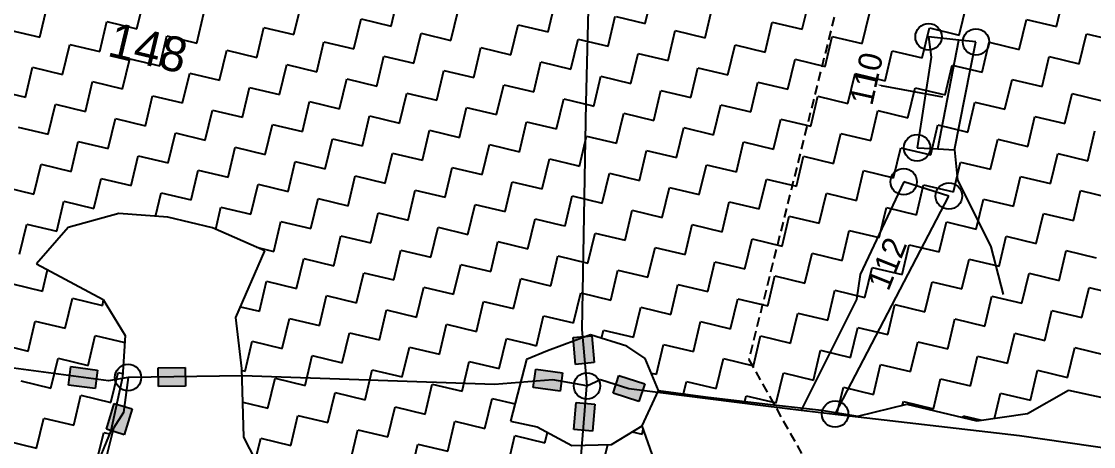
# Model space of a CAD drawing. Header units: metres. Extents: x 318142 to 321969, y 1858939 to 1863690.
# Drawn here: x 319420 to 319991, y 1860370 to 1860597 of the extents above; entities that cross this region are included whole.
import ezdxf

# ---------------------------------------------------------------- set-up
doc = ezdxf.new("R2010")
doc.units = ezdxf.units.M
doc.linetypes.add('DASHED', pattern=[0.75, 0.5, -0.25])
for name, color, linetype in [('LINE_FOOTPATH', 1, 'DASHED'), ('LINE_WATER', 4, 'Continuous'), ('POLY_HATCH', 12, 'Continuous'), ('POLY_PARCEL', 6, 'Continuous'), ('TEXT_PARCEL', 7, 'Continuous')]:
    doc.layers.add(name, color=color, linetype=linetype)
doc.styles.add('TEXT_MAP', font='')
doc.styles.get('TEXT_MAP').set_extended_font_data('Kruti Dev 050')

msp = doc.modelspace()

# ---------------------------------------------------------------- hatches: boundary and pattern name
for points in [[(319714.87, 1860413.97), (319724.78, 1860414.88), (319723.46, 1860429.2), (319713.55, 1860428.29)], [(319459.11, 1860401.06), (319460.42, 1860410.92), (319446.16, 1860412.82), (319444.85, 1860402.96)], [(319492.65, 1860412.17), (319492.79, 1860402.22), (319507.18, 1860402.42), (319507.03, 1860412.37)], [(319706.59, 1860399.61), (319707.93, 1860409.47), (319693.68, 1860411.41), (319692.34, 1860401.55)], [(319737.94, 1860408.05), (319734.91, 1860398.57), (319748.61, 1860394.19), (319751.64, 1860403.67)], [(319478.78, 1860390.24), (319469.25, 1860393.12), (319465.09, 1860379.35), (319474.61, 1860376.47)], [(319725.1, 1860392.71), (319715.18, 1860393.55), (319713.97, 1860379.21), (319723.89, 1860378.37)]]:
    msp.add_hatch(color=256).paths.add_polyline_path(points)

# ---------------------------------------------------------------- linework, layer by layer
for p, q in [((319713.55, 1860428.29), (319723.46, 1860429.2)), ((319714.87, 1860413.97), (319713.55, 1860428.29)), ((319723.46, 1860429.2), (319724.78, 1860414.88)), ((319444.85, 1860402.96), (319446.16, 1860412.82)), ((319446.16, 1860412.82), (319460.42, 1860410.92)), ((319724.78, 1860414.88), (319714.87, 1860413.97)), ((319460.42, 1860410.92), (319459.11, 1860401.06)), ((319492.65, 1860412.17), (319507.03, 1860412.37)), ((319492.79, 1860402.22), (319492.65, 1860412.17)), ((319507.03, 1860412.37), (319507.18, 1860402.42)), ((319692.34, 1860401.55), (319693.68, 1860411.41)), ((319693.68, 1860411.41), (319707.93, 1860409.47)), ((319707.93, 1860409.47), (319706.59, 1860399.61)), ((319734.91, 1860398.57), (319737.94, 1860408.05)), ((319737.94, 1860408.05), (319751.64, 1860403.67)), ((319459.11, 1860401.06), (319444.85, 1860402.96)), ((319507.18, 1860402.42), (319492.79, 1860402.22)), ((319706.59, 1860399.61), (319692.34, 1860401.55)), ((319751.64, 1860403.67), (319748.61, 1860394.19)), ((319748.61, 1860394.19), (319734.91, 1860398.57)), ((319465.09, 1860379.35), (319469.25, 1860393.12)), ((319469.25, 1860393.12), (319478.78, 1860390.24)), ((319478.78, 1860390.24), (319474.61, 1860376.47)), ((319713.97, 1860379.21), (319715.18, 1860393.55)), ((319715.18, 1860393.55), (319725.1, 1860392.71)), ((319725.1, 1860392.71), (319723.89, 1860378.37)), ((319474.61, 1860376.47), (319465.09, 1860379.35)), ((319723.89, 1860378.37), (319713.97, 1860379.21))]:
    msp.add_line(p, q)
msp.add_lwpolyline([(319877.56, 1860562.61), (319910.22, 1860556.6)])
for centre in [(319902.78, 1860588.53), (319928, 1860585.79), (319896.64, 1860529.36), (319889.51, 1860511.32), (319913.56, 1860503.69), (319476.63, 1860406.96), (319720.93, 1860402.44), (319852.98, 1860387.48)]:
    msp.add_circle(centre, 7.04)
msp.add_solid([(319877.49, 1860562.2), (319875.11, 1860563.06), (319877.64, 1860563.02)])
at = {"layer": 'LINE_FOOTPATH', "ltscale": 10}
for p, q in [((319859.76, 1860628.09), (319807.06, 1860416.58)), ((319807.06, 1860416.58), (319837.61, 1860362.14))]:
    msp.add_line(p, q, dxfattribs=at)
at = {"layer": 'LINE_WATER'}
for p, q in [((319916.63, 1860528.34), (319918.25, 1860512.26)), ((319918.25, 1860512.26), (319935.99, 1860476.59)), ((319935.99, 1860476.59), (319942.39, 1860451.16))]:
    msp.add_line(p, q, dxfattribs=at)
at = {"layer": 'POLY_HATCH', "linetype": 'Continuous'}
for p, q in [((319481.33, 1860592.8), (319485.14, 1860608.76)), ((319616.63, 1860594.22), (319620.44, 1860610.18)), ((319700.23, 1860591.12), (319704.04, 1860607.08)), ((319751.92, 1860595.64), (319755.73, 1860611.6)), ((319835.52, 1860592.54), (319839.34, 1860608.5)), ((319970.82, 1860593.96), (319974.63, 1860609.92)), ((319429.64, 1860588.28), (319433.46, 1860604.24)), ((319513.25, 1860585.18), (319517.06, 1860601.14)), ((319564.94, 1860589.7), (319568.75, 1860605.66)), ((319648.54, 1860586.6), (319652.35, 1860602.56)), ((319783.84, 1860588.02), (319787.65, 1860603.98)), ((319919.13, 1860589.44), (319922.94, 1860605.4)), ((319461.56, 1860580.65), (319465.37, 1860596.61)), ((319465.37, 1860596.61), (319481.33, 1860592.8)), ((319596.85, 1860582.08), (319600.67, 1860598.03)), ((319600.67, 1860598.03), (319616.63, 1860594.22)), ((319732.15, 1860583.5), (319735.96, 1860599.45)), ((319736.4, 1860599.35), (319751.92, 1860595.64)), ((319815.75, 1860580.39), (319819.57, 1860596.35)), ((319819.57, 1860596.35), (319835.52, 1860592.54)), ((319867.44, 1860584.92), (319871.25, 1860600.88)), ((319951.05, 1860581.81), (319954.86, 1860597.77)), ((319954.86, 1860597.77), (319970.82, 1860593.96)), ((319413.69, 1860592.09), (319429.64, 1860588.28)), ((319545.17, 1860577.55), (319548.98, 1860593.51)), ((319548.98, 1860593.51), (319564.94, 1860589.7)), ((319628.77, 1860574.45), (319632.58, 1860590.41)), ((319632.58, 1860590.41), (319648.54, 1860586.6)), ((319680.46, 1860578.97), (319684.27, 1860594.93)), ((319684.27, 1860594.93), (319700.23, 1860591.12)), ((319764.07, 1860575.87), (319767.88, 1860591.83)), ((319767.88, 1860591.83), (319783.84, 1860588.02)), ((319899.36, 1860577.29), (319903.17, 1860593.25)), ((319903.17, 1860593.25), (319919.13, 1860589.44)), ((319982.96, 1860574.19), (319986.78, 1860590.15)), ((319986.78, 1860590.15), (320002.74, 1860586.34)), ((319441.79, 1860568.51), (319445.6, 1860584.47)), ((319445.6, 1860584.47), (319461.56, 1860580.65)), ((319493.48, 1860573.03), (319497.29, 1860588.99)), ((319497.29, 1860588.99), (319513.25, 1860585.18)), ((319577.08, 1860569.93), (319580.9, 1860585.89)), ((319580.9, 1860585.89), (319596.85, 1860582.08)), ((319712.38, 1860571.35), (319716.19, 1860587.31)), ((319716.19, 1860587.31), (319732.15, 1860583.5)), ((319795.98, 1860568.25), (319799.79, 1860584.21)), ((319799.79, 1860584.21), (319815.75, 1860580.39)), ((319847.67, 1860572.77), (319851.48, 1860588.73)), ((319851.48, 1860588.73), (319867.44, 1860584.92)), ((319931.28, 1860569.67), (319935.09, 1860585.63)), ((319935.09, 1860585.63), (319951.05, 1860581.81)), ((319525.4, 1860565.41), (319529.21, 1860581.36)), ((319529.21, 1860581.36), (319545.17, 1860577.55)), ((319609, 1860562.3), (319612.81, 1860578.26)), ((319612.81, 1860578.26), (319628.77, 1860574.45)), ((319660.69, 1860566.83), (319664.5, 1860582.79)), ((319664.5, 1860582.79), (319680.46, 1860578.97)), ((319744.29, 1860563.73), (319748.11, 1860579.68)), ((319748.11, 1860579.68), (319764.07, 1860575.87)), ((319879.59, 1860565.15), (319883.4, 1860581.1)), ((319883.4, 1860581.1), (319899.36, 1860577.29)), ((319473.71, 1860560.88), (319477.52, 1860576.84)), ((319477.52, 1860576.84), (319493.48, 1860573.03)), ((319557.31, 1860557.78), (319561.13, 1860573.74)), ((319561.13, 1860573.74), (319577.08, 1860569.93)), ((319692.61, 1860559.2), (319696.42, 1860575.16)), ((319696.42, 1860575.16), (319712.38, 1860571.35)), ((319827.9, 1860560.62), (319831.71, 1860576.58)), ((319831.71, 1860576.58), (319847.67, 1860572.77)), ((319911.51, 1860557.52), (319915.32, 1860573.48)), ((319915.32, 1860573.48), (319931.28, 1860569.67)), ((319963.19, 1860562.04), (319967.01, 1860578)), ((319967.01, 1860578), (319982.96, 1860574.19)), ((319422.02, 1860556.36), (319425.83, 1860572.32)), ((319425.83, 1860572.32), (319441.79, 1860568.51)), ((319505.63, 1860553.26), (319509.44, 1860569.22)), ((319509.44, 1860569.22), (319525.4, 1860565.41)), ((319640.92, 1860554.68), (319644.73, 1860570.64)), ((319644.73, 1860570.64), (319660.69, 1860566.83)), ((319724.52, 1860551.58), (319728.34, 1860567.54)), ((319728.34, 1860567.54), (319744.29, 1860563.73)), ((319776.21, 1860556.1), (319780.02, 1860572.06)), ((319780.02, 1860572.06), (319795.98, 1860568.25)), ((319859.82, 1860553), (319863.63, 1860568.96)), ((319863.63, 1860568.96), (319879.59, 1860565.15)), ((319453.94, 1860548.74), (319457.75, 1860564.7)), ((319457.75, 1860564.7), (319473.71, 1860560.88)), ((319537.54, 1860545.64), (319541.35, 1860561.59)), ((319541.35, 1860561.59), (319557.31, 1860557.78)), ((319589.23, 1860550.16), (319593.04, 1860566.12)), ((319593.04, 1860566.12), (319609, 1860562.3)), ((319672.84, 1860547.06), (319676.65, 1860563.01)), ((319676.65, 1860563.01), (319692.61, 1860559.2)), ((319808.13, 1860548.48), (319811.94, 1860564.44)), ((319811.94, 1860564.44), (319827.9, 1860560.62)), ((319891.73, 1860545.37), (319895.55, 1860561.33)), ((319895.55, 1860561.33), (319911.51, 1860557.52)), ((319943.42, 1860549.9), (319947.23, 1860565.86)), ((319947.23, 1860565.86), (319963.19, 1860562.04)), ((319406.06, 1860560.17), (319422.02, 1860556.36)), ((319485.85, 1860541.11), (319489.67, 1860557.07)), ((319489.67, 1860557.07), (319505.63, 1860553.26)), ((319621.15, 1860542.53), (319624.96, 1860558.49)), ((319624.96, 1860558.49), (319640.92, 1860554.68)), ((319704.75, 1860539.43), (319708.57, 1860555.39)), ((319708.57, 1860555.39), (319724, 1860551.7)), ((319756.44, 1860543.95), (319760.25, 1860559.91)), ((319760.25, 1860559.91), (319776.21, 1860556.1)), ((319840.05, 1860540.85), (319843.86, 1860556.81)), ((319843.86, 1860556.81), (319859.82, 1860553)), ((319975.34, 1860542.27), (319979.15, 1860558.23)), ((319979.15, 1860558.23), (319995.11, 1860554.42)), ((319434.17, 1860536.59), (319437.98, 1860552.55)), ((319437.98, 1860552.55), (319453.94, 1860548.74)), ((319569.46, 1860538.01), (319573.27, 1860553.97)), ((319573.27, 1860553.97), (319589.23, 1860550.16)), ((319653.07, 1860534.91), (319656.88, 1860550.87)), ((319656.88, 1860550.87), (319672.84, 1860547.06)), ((319724, 1860551.7), (319724.52, 1860551.58)), ((319788.36, 1860536.33), (319792.17, 1860552.29)), ((319792.17, 1860552.29), (319808.13, 1860548.48)), ((319923.65, 1860537.75), (319927.46, 1860553.71)), ((319927.46, 1860553.71), (319943.42, 1860549.9)), ((319466.08, 1860528.97), (319469.9, 1860544.93)), ((319469.9, 1860544.93), (319485.85, 1860541.11)), ((319517.77, 1860533.49), (319521.58, 1860549.45)), ((319521.58, 1860549.45), (319537.54, 1860545.64)), ((319601.38, 1860530.39), (319605.19, 1860546.35)), ((319605.19, 1860546.35), (319621.15, 1860542.53)), ((319736.67, 1860531.81), (319740.48, 1860547.77)), ((319740.48, 1860547.77), (319756.44, 1860543.95)), ((319820.28, 1860528.71), (319824.09, 1860544.66)), ((319824.09, 1860544.66), (319840.05, 1860540.85)), ((319871.96, 1860533.23), (319875.78, 1860549.19)), ((319875.78, 1860549.19), (319891.73, 1860545.37)), ((319955.57, 1860530.13), (319959.38, 1860546.09)), ((319959.38, 1860546.09), (319975.34, 1860542.27)), ((319418.21, 1860540.4), (319434.17, 1860536.59)), ((319549.69, 1860525.86), (319553.5, 1860541.82)), ((319553.5, 1860541.82), (319569.46, 1860538.01)), ((319633.29, 1860522.76), (319637.11, 1860538.72)), ((319637.11, 1860538.72), (319653.07, 1860534.91)), ((319684.98, 1860527.29), (319688.79, 1860543.24)), ((319688.79, 1860543.24), (319704.75, 1860539.43)), ((319768.59, 1860524.18), (319772.4, 1860540.14)), ((319772.4, 1860540.14), (319788.36, 1860536.33)), ((319903.88, 1860525.6), (319907.69, 1860541.56)), ((319907.69, 1860541.56), (319923.65, 1860537.75)), ((319987.49, 1860522.5), (319991.3, 1860538.46)), ((319446.31, 1860516.82), (319450.12, 1860532.78)), ((319450.12, 1860532.78), (319466.08, 1860528.97)), ((319498, 1860521.34), (319501.81, 1860537.3)), ((319501.81, 1860537.3), (319517.77, 1860533.49)), ((319581.61, 1860518.24), (319585.42, 1860534.2)), ((319585.42, 1860534.2), (319601.38, 1860530.39)), ((319716.9, 1860519.66), (319720.71, 1860535.62)), ((319720.71, 1860535.62), (319736.67, 1860531.81)), ((319800.51, 1860516.56), (319804.32, 1860532.52)), ((319804.32, 1860532.52), (319820.28, 1860528.71)), ((319852.19, 1860521.08), (319856.01, 1860537.04)), ((319856.01, 1860537.04), (319871.96, 1860533.23)), ((319935.8, 1860517.98), (319939.61, 1860533.94)), ((319939.61, 1860533.94), (319955.57, 1860530.13)), ((319529.92, 1860513.72), (319533.73, 1860529.68)), ((319533.73, 1860529.68), (319549.69, 1860525.86)), ((319665.21, 1860515.14), (319669.02, 1860531.1)), ((319669.02, 1860531.1), (319684.98, 1860527.29)), ((319748.82, 1860512.04), (319752.63, 1860528)), ((319752.63, 1860528), (319768.59, 1860524.18)), ((319884.11, 1860513.46), (319887.92, 1860529.42)), ((319887.92, 1860529.42), (319903.88, 1860525.6)), ((319478.23, 1860509.2), (319482.04, 1860525.15)), ((319482.04, 1860525.15), (319498, 1860521.34)), ((319561.84, 1860506.09), (319565.65, 1860522.05)), ((319565.65, 1860522.05), (319581.61, 1860518.24)), ((319613.52, 1860510.62), (319617.34, 1860526.58)), ((319617.34, 1860526.58), (319633.29, 1860522.76)), ((319697.13, 1860507.51), (319700.94, 1860523.47)), ((319700.94, 1860523.47), (319715.73, 1860519.94)), ((319832.42, 1860508.94), (319836.23, 1860524.89)), ((319836.23, 1860524.89), (319852.19, 1860521.08)), ((319916.03, 1860505.83), (319919.84, 1860521.79)), ((319919.84, 1860521.79), (319935.8, 1860517.98)), ((319967.72, 1860510.36), (319971.53, 1860526.31)), ((319971.53, 1860526.31), (319987.49, 1860522.5)), ((319426.54, 1860504.67), (319430.35, 1860520.63)), ((319430.35, 1860520.63), (319446.31, 1860516.82)), ((319510.15, 1860501.57), (319513.96, 1860517.53)), ((319513.96, 1860517.53), (319529.92, 1860513.72)), ((319645.44, 1860502.99), (319649.25, 1860518.95)), ((319649.25, 1860518.95), (319665.21, 1860515.14)), ((319715.73, 1860519.94), (319716.9, 1860519.66)), ((319729.05, 1860499.89), (319732.86, 1860515.85)), ((319732.86, 1860515.85), (319748.82, 1860512.04)), ((319780.73, 1860504.41), (319784.55, 1860520.37)), ((319784.55, 1860520.37), (319800.51, 1860516.56)), ((319864.34, 1860501.31), (319868.15, 1860517.27)), ((319868.15, 1860517.27), (319884.11, 1860513.46)), ((319458.46, 1860497.05), (319462.27, 1860513.01)), ((319462.27, 1860513.01), (319478.23, 1860509.2)), ((319542.06, 1860493.95), (319545.88, 1860509.91)), ((319545.88, 1860509.91), (319561.84, 1860506.09)), ((319593.75, 1860498.47), (319597.56, 1860514.43)), ((319597.56, 1860514.43), (319613.52, 1860510.62)), ((319677.36, 1860495.37), (319681.17, 1860511.33)), ((319681.17, 1860511.33), (319697.13, 1860507.51)), ((319812.65, 1860496.79), (319816.46, 1860512.75)), ((319816.46, 1860512.75), (319832.42, 1860508.94)), ((319896.26, 1860493.69), (319900.07, 1860509.65)), ((319900.07, 1860509.65), (319916.03, 1860505.83)), ((319947.95, 1860498.21), (319951.76, 1860514.17)), ((319951.76, 1860514.17), (319967.72, 1860510.36)), ((319410.58, 1860508.49), (319426.54, 1860504.67)), ((319491.2, 1860492.85), (319494.19, 1860505.38)), ((319494.19, 1860505.38), (319510.15, 1860501.57)), ((319625.67, 1860490.85), (319629.48, 1860506.8)), ((319629.48, 1860506.8), (319645.44, 1860502.99)), ((319760.96, 1860492.27), (319764.78, 1860508.22)), ((319764.78, 1860508.22), (319780.73, 1860504.41)), ((319844.57, 1860489.16), (319848.38, 1860505.12)), ((319848.38, 1860505.12), (319864.34, 1860501.31)), ((319979.86, 1860490.59), (319983.67, 1860506.54)), ((319983.67, 1860506.54), (319999.63, 1860502.73)), ((319438.69, 1860484.9), (319442.5, 1860500.86)), ((319442.5, 1860500.86), (319458.46, 1860497.05)), ((319573.98, 1860486.32), (319577.79, 1860502.28)), ((319577.79, 1860502.28), (319593.75, 1860498.47)), ((319657.59, 1860483.22), (319661.4, 1860499.18)), ((319661.4, 1860499.18), (319677.36, 1860495.37)), ((319709.28, 1860487.74), (319713.09, 1860503.7)), ((319713.09, 1860503.7), (319729.05, 1860499.89)), ((319792.88, 1860484.64), (319796.69, 1860500.6)), ((319796.69, 1860500.6), (319812.65, 1860496.79)), ((319928.17, 1860486.06), (319931.99, 1860502.02)), ((319931.99, 1860502.02), (319947.95, 1860498.21)), ((319523.28, 1860485.93), (319526.11, 1860497.76)), ((319526.11, 1860497.76), (319542.06, 1860493.95)), ((319605.9, 1860478.7), (319609.71, 1860494.66)), ((319609.71, 1860494.66), (319625.67, 1860490.85)), ((319741.19, 1860480.12), (319745, 1860496.08)), ((319745, 1860496.08), (319760.96, 1860492.27)), ((319824.8, 1860477.02), (319828.61, 1860492.98)), ((319828.61, 1860492.98), (319844.57, 1860489.16)), ((319876.49, 1860481.54), (319880.3, 1860497.5)), ((319880.3, 1860497.5), (319896.26, 1860493.69)), ((319960.09, 1860478.44), (319963.9, 1860494.4)), ((319963.9, 1860494.4), (319979.86, 1860490.59)), ((319418.92, 1860472.76), (319422.73, 1860488.71)), ((319422.73, 1860488.71), (319438.69, 1860484.9)), ((319554.21, 1860474.18), (319558.02, 1860490.14)), ((319558.02, 1860490.14), (319573.98, 1860486.32)), ((319637.82, 1860471.07), (319641.63, 1860487.03)), ((319641.63, 1860487.03), (319657.59, 1860483.22)), ((319689.5, 1860475.6), (319693.32, 1860491.56)), ((319693.32, 1860491.56), (319707.45, 1860488.18)), ((319707.45, 1860488.18), (319709.28, 1860487.74)), ((319773.11, 1860472.5), (319776.92, 1860488.45)), ((319776.92, 1860488.45), (319792.88, 1860484.64)), ((319908.4, 1860473.92), (319912.22, 1860489.87)), ((319912.22, 1860489.87), (319928.17, 1860486.06)), ((319586.13, 1860466.55), (319589.94, 1860482.51)), ((319589.94, 1860482.51), (319605.9, 1860478.7)), ((319721.42, 1860467.97), (319725.23, 1860483.93)), ((319725.23, 1860483.93), (319741.19, 1860480.12)), ((319856.72, 1860469.39), (319860.53, 1860485.35)), ((319860.53, 1860485.35), (319876.49, 1860481.54)), ((319940.32, 1860466.29), (319944.13, 1860482.25)), ((319944.13, 1860482.25), (319960.09, 1860478.44)), ((319545.04, 1860476.37), (319554.21, 1860474.18)), ((319669.73, 1860463.45), (319673.55, 1860479.41)), ((319673.55, 1860479.41), (319689.5, 1860475.6)), ((319753.34, 1860460.35), (319757.15, 1860476.31)), ((319757.15, 1860476.31), (319773.11, 1860472.5)), ((319805.03, 1860464.87), (319808.84, 1860480.83)), ((319808.84, 1860480.83), (319824.8, 1860477.02)), ((319888.63, 1860461.77), (319892.45, 1860477.73)), ((319892.45, 1860477.73), (319908.4, 1860473.92)), ((319566.36, 1860454.41), (319570.17, 1860470.36)), ((319570.17, 1860470.36), (319586.13, 1860466.55)), ((319618.05, 1860458.93), (319621.86, 1860474.89)), ((319621.86, 1860474.89), (319637.82, 1860471.07)), ((319701.65, 1860455.83), (319705.46, 1860471.79)), ((319705.46, 1860471.79), (319721.42, 1860467.97)), ((319836.94, 1860457.25), (319840.76, 1860473.21)), ((319840.76, 1860473.21), (319856.72, 1860469.39)), ((319920.55, 1860454.15), (319924.36, 1860470.1)), ((319924.36, 1860470.1), (319940.32, 1860466.29)), ((319972.24, 1860458.67), (319976.05, 1860474.63)), ((319976.05, 1860474.63), (319992.01, 1860470.81)), ((319431.06, 1860452.99), (319433.8, 1860464.42)), ((319649.96, 1860451.3), (319653.78, 1860467.26)), ((319653.78, 1860467.26), (319669.73, 1860463.45)), ((319733.57, 1860448.2), (319737.38, 1860464.16)), ((319737.38, 1860464.16), (319753.34, 1860460.35)), ((319785.26, 1860452.72), (319789.07, 1860468.68)), ((319789.07, 1860468.68), (319805.03, 1860464.87)), ((319868.86, 1860449.62), (319872.67, 1860465.58)), ((319872.67, 1860465.58), (319888.63, 1860461.77)), ((319598.28, 1860446.78), (319602.09, 1860462.74)), ((319602.09, 1860462.74), (319618.05, 1860458.93)), ((319681.88, 1860443.68), (319685.69, 1860459.64)), ((319685.69, 1860459.64), (319699.18, 1860456.42)), ((319817.17, 1860445.1), (319820.99, 1860461.06)), ((319820.99, 1860461.06), (319836.94, 1860457.25)), ((319952.47, 1860446.52), (319956.28, 1860462.48)), ((319956.28, 1860462.48), (319972.24, 1860458.67)), ((319415.11, 1860456.8), (319431.06, 1860452.99)), ((319546.59, 1860442.26), (319550.4, 1860458.22)), ((319550.4, 1860458.22), (319566.36, 1860454.41)), ((319630.19, 1860439.16), (319634, 1860455.12)), ((319634, 1860455.12), (319649.96, 1860451.3)), ((319699.18, 1860456.42), (319701.65, 1860455.83)), ((319765.49, 1860440.58), (319769.3, 1860456.54)), ((319769.3, 1860456.54), (319785.26, 1860452.72)), ((319849.09, 1860437.48), (319852.9, 1860453.44)), ((319852.9, 1860453.44), (319868.86, 1860449.62)), ((319900.78, 1860442), (319904.59, 1860457.96)), ((319904.59, 1860457.96), (319920.55, 1860454.15)), ((319984.38, 1860438.9), (319988.2, 1860454.86)), ((319988.2, 1860454.86), (320004.16, 1860451.04)), ((319443.21, 1860433.21), (319447.02, 1860449.17)), ((319447.02, 1860449.17), (319462.98, 1860445.36)), ((319462.98, 1860445.36), (319463.64, 1860448.12)), ((319578.5, 1860434.64), (319582.32, 1860450.59)), ((319582.32, 1860450.59), (319598.28, 1860446.78)), ((319662.11, 1860431.53), (319665.92, 1860447.49)), ((319665.92, 1860447.49), (319681.88, 1860443.68)), ((319713.8, 1860436.06), (319717.61, 1860452.01)), ((319717.61, 1860452.01), (319733.57, 1860448.2)), ((319797.4, 1860432.95), (319801.22, 1860448.91)), ((319801.22, 1860448.91), (319817.17, 1860445.1)), ((319932.7, 1860434.37), (319936.51, 1860450.33)), ((319936.51, 1860450.33), (319952.47, 1860446.52)), ((319536.51, 1860444.67), (319546.59, 1860442.26)), ((319610.42, 1860427.01), (319614.23, 1860442.97)), ((319614.23, 1860442.97), (319630.19, 1860439.16)), ((319745.72, 1860428.43), (319749.53, 1860444.39)), ((319749.53, 1860444.39), (319765.49, 1860440.58)), ((319829.32, 1860425.33), (319833.13, 1860441.29)), ((319833.13, 1860441.29), (319849.09, 1860437.48)), ((319881.01, 1860429.85), (319884.82, 1860445.81)), ((319884.82, 1860445.81), (319900.78, 1860442)), ((319964.61, 1860426.75), (319968.43, 1860442.71)), ((319968.43, 1860442.71), (319984.38, 1860438.9)), ((319423.44, 1860421.07), (319427.25, 1860437.03)), ((319427.25, 1860437.03), (319443.21, 1860433.21)), ((319558.73, 1860422.49), (319562.55, 1860438.45)), ((319562.55, 1860438.45), (319578.5, 1860434.64)), ((319694.03, 1860423.91), (319697.84, 1860439.87)), ((319697.84, 1860439.87), (319713.8, 1860436.06)), ((319777.63, 1860420.81), (319781.44, 1860436.77)), ((319781.44, 1860436.77), (319797.4, 1860432.95)), ((319912.93, 1860422.23), (319916.74, 1860438.19)), ((319916.74, 1860438.19), (319932.7, 1860434.37)), ((319590.65, 1860414.86), (319594.46, 1860430.82)), ((319594.46, 1860430.82), (319610.42, 1860427.01)), ((319642.34, 1860419.39), (319646.15, 1860435.35)), ((319646.15, 1860435.35), (319662.11, 1860431.53)), ((319728.69, 1860427.79), (319729.76, 1860432.24)), ((319729.76, 1860432.24), (319745.72, 1860428.43)), ((319861.24, 1860417.71), (319865.05, 1860433.66)), ((319865.05, 1860433.66), (319881.01, 1860429.85)), ((319944.84, 1860414.6), (319948.66, 1860430.56)), ((319948.66, 1860430.56), (319964.61, 1860426.75)), ((319407.48, 1860424.88), (319423.44, 1860421.07)), ((319455.36, 1860413.44), (319459.17, 1860429.4)), ((319459.17, 1860429.4), (319474.9, 1860425.65)), ((319538.96, 1860410.34), (319542.78, 1860426.3)), ((319542.78, 1860426.3), (319558.73, 1860422.49)), ((319674.26, 1860411.76), (319678.07, 1860427.72)), ((319678.07, 1860427.72), (319690.91, 1860424.65)), ((319690.91, 1860424.65), (319694.03, 1860423.91)), ((319757.86, 1860408.66), (319761.67, 1860424.62)), ((319761.67, 1860424.62), (319777.63, 1860420.81)), ((319809.55, 1860413.18), (319813.36, 1860429.14)), ((319813.36, 1860429.14), (319829.32, 1860425.33)), ((319893.16, 1860410.08), (319896.97, 1860426.04)), ((319896.97, 1860426.04), (319912.93, 1860422.23)), ((319570.88, 1860402.72), (319574.69, 1860418.68)), ((319574.69, 1860418.68), (319590.65, 1860414.86)), ((319622.57, 1860407.24), (319626.38, 1860423.2)), ((319626.38, 1860423.2), (319642.34, 1860419.39)), ((319841.47, 1860405.56), (319845.28, 1860421.52)), ((319845.28, 1860421.52), (319861.24, 1860417.71)), ((319925.07, 1860402.46), (319928.88, 1860418.42)), ((319928.88, 1860418.42), (319944.84, 1860414.6)), ((319976.76, 1860406.98), (319980.57, 1860422.94)), ((319980.57, 1860422.94), (319996.53, 1860419.13)), ((319435.59, 1860401.3), (319439.4, 1860417.26)), ((319439.4, 1860417.26), (319455.36, 1860413.44)), ((319654.49, 1860399.62), (319658.3, 1860415.57)), ((319658.3, 1860415.57), (319674.26, 1860411.76)), ((319789.78, 1860401.04), (319793.59, 1860417)), ((319793.59, 1860417), (319809.55, 1860413.18)), ((319873.38, 1860397.93), (319877.2, 1860413.89)), ((319877.2, 1860413.89), (319893.16, 1860410.08)), ((319467.5, 1860393.67), (319471.32, 1860409.63)), ((319471.32, 1860409.63), (319473.75, 1860409.05)), ((319537.32, 1860410.73), (319538.96, 1860410.34)), ((319602.8, 1860395.09), (319606.61, 1860411.05)), ((319606.61, 1860411.05), (319622.57, 1860407.24)), ((319755.07, 1860409.33), (319757.86, 1860408.66)), ((319821.7, 1860393.41), (319825.51, 1860409.37)), ((319825.51, 1860409.37), (319841.47, 1860405.56)), ((319956.99, 1860394.83), (319960.8, 1860410.79)), ((319960.8, 1860410.79), (319976.76, 1860406.98)), ((319419.63, 1860405.11), (319435.59, 1860401.3)), ((319551.11, 1860390.57), (319554.92, 1860406.53)), ((319554.92, 1860406.53), (319570.88, 1860402.72)), ((319634.71, 1860387.47), (319638.53, 1860403.43)), ((319638.53, 1860403.43), (319654.49, 1860399.62)), ((319772.25, 1860398.29), (319773.82, 1860404.85)), ((319773.82, 1860404.85), (319789.78, 1860401.04)), ((319854.18, 1860388.17), (319857.43, 1860401.75)), ((319857.43, 1860401.75), (319873.38, 1860397.93)), ((319905.3, 1860390.31), (319909.11, 1860406.27)), ((319909.11, 1860406.27), (319925.07, 1860402.46)), ((319447.73, 1860381.53), (319451.55, 1860397.49)), ((319451.55, 1860397.49), (319467.5, 1860393.67)), ((319583.03, 1860382.95), (319586.84, 1860398.91)), ((319586.84, 1860398.91), (319602.8, 1860395.09)), ((319666.63, 1860379.85), (319670.44, 1860395.8)), ((319670.44, 1860395.8), (319682.63, 1860392.89)), ((319805, 1860394.15), (319805.74, 1860397.22)), ((319805.74, 1860397.22), (319821.7, 1860393.41)), ((319937.81, 1860385.17), (319941.03, 1860398.65)), ((319941.03, 1860398.65), (319956.99, 1860394.83)), ((319537.81, 1860393.75), (319551.11, 1860390.57)), ((319614.94, 1860375.32), (319618.76, 1860391.28)), ((319618.76, 1860391.28), (319634.71, 1860387.47)), ((319888.88, 1860392.2), (319889.34, 1860394.12)), ((319889.34, 1860394.12), (319905.3, 1860390.31)), ((319427.96, 1860369.38), (319431.77, 1860385.34)), ((319431.77, 1860385.34), (319447.73, 1860381.53)), ((319563.26, 1860370.8), (319567.07, 1860386.76)), ((319567.07, 1860386.76), (319583.03, 1860382.95)), ((319921.05, 1860385.6), (319921.26, 1860386.5)), ((319921.26, 1860386.5), (319931.01, 1860384.17)), ((319595.17, 1860363.18), (319598.99, 1860379.14)), ((319598.99, 1860379.14), (319614.94, 1860375.32)), ((319646.86, 1860367.7), (319650.67, 1860383.66)), ((319650.67, 1860383.66), (319666.63, 1860379.85)), ((319750.24, 1860376.74), (319750.89, 1860379.46)), ((319412, 1860373.19), (319427.96, 1860369.38)), ((319459.88, 1860361.76), (319463.69, 1860377.71)), ((319463.69, 1860377.71), (319466.75, 1860376.98)), ((319544.53, 1860363.01), (319547.3, 1860374.61)), ((319547.3, 1860374.61), (319563.26, 1860370.8)), ((319678.78, 1860360.07), (319682.59, 1860376.03)), ((319682.59, 1860376.03), (319698.55, 1860372.22)), ((319698.55, 1860372.22), (319699.86, 1860377.72)), ((319744.92, 1860378.01), (319750.24, 1860376.74)), ((319627.09, 1860355.55), (319630.9, 1860371.51)), ((319630.9, 1860371.51), (319646.86, 1860367.7)), ((319730.47, 1860364.6), (319732.04, 1860371.2))]:
    msp.add_line(p, q, dxfattribs=at)
at = {"layer": 'POLY_HATCH'}
for p, q in [((319471.8, 1860494.37), (319444.84, 1860486.84)), ((319497.86, 1860492.33), (319471.8, 1860494.37)), ((319444.84, 1860486.84), (319427.89, 1860467.61)), ((319521.66, 1860486.65), (319497.86, 1860492.33)), ((319549.48, 1860474.41), (319521.66, 1860486.65)), ((319534.04, 1860439), (319549.48, 1860474.41)), ((319427.89, 1860467.61), (319463.42, 1860448.47)), ((319463.42, 1860448.47), (319475.16, 1860429.39)), ((319537.29, 1860411.68), (319534.04, 1860439)), ((319475.16, 1860429.39), (319473.62, 1860407.21)), ((319722.76, 1860429.63), (319699.84, 1860421.18)), ((319742.23, 1860423.59), (319722.76, 1860429.63)), ((319699.84, 1860421.18), (319688.78, 1860416.47)), ((319751.83, 1860417.11), (319742.23, 1860423.59)), ((319688.78, 1860416.47), (319680.25, 1860383.72)), ((319758.92, 1860400.1), (319751.83, 1860417.11)), ((319473.62, 1860407.21), (319467.42, 1860378.62)), ((319538.34, 1860375.12), (319537.29, 1860411.68)), ((319750.24, 1860381.28), (319758.92, 1860400.1)), ((319750.24, 1860381.28), (319758.92, 1860400.1)), ((319758.92, 1860400.1), (319783.94, 1860396.7)), ((319783.94, 1860396.7), (319818.66, 1860392.49)), ((319955.51, 1860387.77), (319977.23, 1860400.26)), ((319977.23, 1860400.26), (320025.72, 1860389.72)), ((319818.66, 1860392.49), (319845.79, 1860389.56)), ((319865.11, 1860386.37), (319891.12, 1860392.75)), ((319891.12, 1860392.75), (319928.54, 1860383.81)), ((319845.79, 1860389.56), (319865.11, 1860386.37)), ((319928.54, 1860383.81), (319955.51, 1860387.77)), ((319467.42, 1860378.62), (319456.9, 1860352.95)), ((319680.25, 1860383.72), (319694.35, 1860380.7)), ((319694.35, 1860380.7), (319712.87, 1860370.7)), ((319733.91, 1860371.25), (319750.24, 1860381.28)), ((319757.84, 1860359.98), (319750.24, 1860381.28)), ((319555.63, 1860341.27), (319538.34, 1860375.12)), ((319712.87, 1860370.7), (319733.91, 1860371.25))]:
    msp.add_line(p, q, dxfattribs=at)
at = {"layer": 'POLY_PARCEL'}
for p, q in [((319723.67, 1860694.9), (319720.31, 1860553.5)), ((319918.96, 1860586.78), (319902.78, 1860588.53)), ((319902.78, 1860588.53), (319904.17, 1860577.62)), ((319907.72, 1860528.79), (319918.96, 1860586.78)), ((319916.63, 1860528.34), (319928, 1860585.79)), ((319928, 1860585.79), (319918.96, 1860586.78)), ((319904.17, 1860577.62), (319896.64, 1860529.36)), ((319720.31, 1860553.5), (319718.16, 1860432.47)), ((319896.64, 1860529.36), (319907.72, 1860528.79)), ((319907.72, 1860528.79), (319916.63, 1860528.34)), ((319889.51, 1860511.32), (319866.4, 1860461.84)), ((319913.56, 1860503.69), (319889.51, 1860511.32)), ((319852.98, 1860387.48), (319913.56, 1860503.69)), ((319866.4, 1860461.84), (319864.38, 1860448.46)), ((319864.38, 1860448.46), (319834.91, 1860389.59)), ((319718.16, 1860432.47), (319720.93, 1860402.44)), ((319466.31, 1860405.12), (319413.02, 1860412.21)), ((319476.63, 1860406.96), (319466.31, 1860405.12)), ((319476.63, 1860406.96), (319474.24, 1860388.33)), ((319537.58, 1860407.83), (319476.63, 1860406.96)), ((319671.7, 1860403.22), (319537.58, 1860407.83)), ((319702.84, 1860405.73), (319671.7, 1860403.22)), ((319720.93, 1860402.44), (319702.84, 1860405.73)), ((319716.98, 1860355.72), (319720.93, 1860402.44)), ((319720.93, 1860402.44), (319728.21, 1860405.94)), ((319728.21, 1860405.94), (319743.28, 1860401.12)), ((319743.28, 1860401.12), (319814.69, 1860391.96)), ((319814.69, 1860391.96), (319834.91, 1860389.59)), ((319474.24, 1860388.33), (319468.82, 1860380.03)), ((319834.91, 1860389.59), (319852.98, 1860387.48)), ((319852.98, 1860387.48), (319951.19, 1860375.97)), ((319468.82, 1860380.03), (319429.28, 1860217.35)), ((319951.19, 1860375.97), (320002.54, 1860368.56))]:
    msp.add_line(p, q, dxfattribs=at)

# ---------------------------------------------------------------- texts
at = {"layer": 'TEXT_PARCEL', "style": 'TEXT_MAP'}
for s, height, rotation, p in [('148', 18.604, 346.5653, (319465.01, 1860578.47)), ('110', 12.403, 77.5617, (319872.76, 1860551.42)), ('112', 12.403, 68.2564, (319881.36, 1860452.51))]:
    msp.add_text(s, height=height, rotation=rotation, dxfattribs=at).set_placement(p)

doc.saveas('drawing.dxf')
